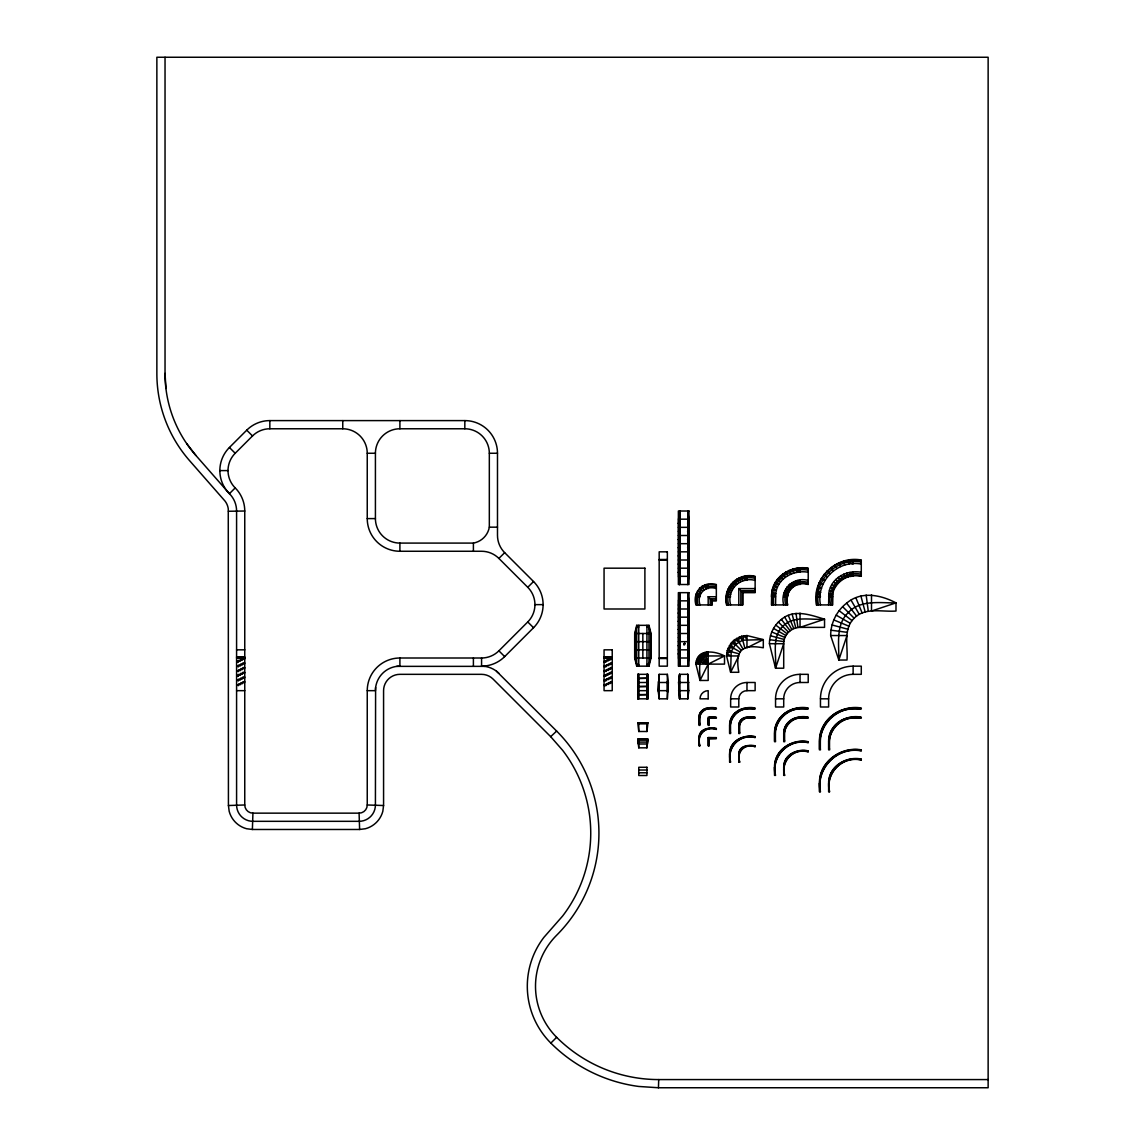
<?xml version="1.0" encoding="UTF-8"?>
<svg xmlns="http://www.w3.org/2000/svg" width="1145" height="1145" viewBox="0 0 1145 1145"><rect width="100%" height="100%" fill="white"/><g stroke="black" fill="none" stroke-linecap="round" stroke-linejoin="round"><path stroke-width="1.5" d="M684.066 643.948L684.696 643.333M679.6 674.333L679.6 698.822L687.759 698.822L688.789 690.664L687.759 674.333L679.6 674.333L678.57 682.492L679.6 698.822L679.6 674.333L678.828 682.492L679.6 698.822M687.759 698.822L687.759 674.333L688.531 682.492L687.759 698.822L687.759 674.333M658.447 1087.75L988.135 1087.75L988.135 57.25L156.865 57.25L156.865 373.656A132.018 132.018 0 0 0 189.626 460.705L225.035 501.081A16.316 16.316 0 0 1 228.27 508.881L228.427 805.522L229.186 811.347A24.575 24.575 0 0 0 246.561 828.722L252.387 829.481L359.616 829.481L365.441 828.722A24.575 24.575 0 0 0 382.816 811.347L383.575 805.522L383.575 690.664A16.331 16.331 0 0 1 399.906 674.333L481.573 674.333A16.331 16.331 0 0 1 493.123 679.114L550.673 736.664L562.596 750.261A136.169 136.169 0 0 1 562.596 916.057L543.918 937.34A80.365 80.365 0 0 0 550.845 1043.095A152.543 152.543 0 0 0 638.795 1086.462L658.447 1087.75L658.704 1079.578A144.356 144.356 0 0 1 556.642 1037.298A72.178 72.178 0 0 1 556.642 935.236A144.356 144.356 0 0 0 556.642 731.082L496.501 671.213M684.037 643.647L684.653 643.132L684.595 644.292M783.71 604.918C779.473 589.947 793.242 576.178 808.213 580.415M861.283 572.257C846.985 569.552 830.44 578.153 828.837 593.554L832.887 594.083L832.701 604.918L816.371 604.918C811.619 579.155 835.535 555.239 861.283 560.005L861.283 576.336C844.094 571.999 828.579 587.886 832.286 604.918M861.283 564.084C837.696 559.433 815.798 581.331 820.464 604.918M658.919 678.412L659.176 674.333L667.349 674.333L668.365 682.492L667.349 698.822L659.176 698.822L658.16 690.664L659.176 678.412M252.387 829.481L252.93 813.15A8.172 8.172 0 0 1 244.758 804.978L244.758 511.014A32.661 32.661 0 0 0 235.197 487.913A24.503 24.503 0 0 1 235.197 453.263L252.515 435.944A24.503 24.503 0 0 1 269.834 428.774L342.756 428.774A24.503 24.503 0 0 1 367.244 453.263L367.244 518.599A32.661 32.661 0 0 0 399.906 551.26L481.573 551.26A24.503 24.503 0 0 1 498.891 558.431L527.759 587.299A24.503 24.503 0 0 1 527.759 621.95L498.891 650.818A24.503 24.503 0 0 1 481.573 658.003L399.906 658.003A32.661 32.661 0 0 0 367.244 690.664L367.244 804.978A8.172 8.172 0 0 1 359.086 813.15L252.93 813.15M375.603 687.458L375.417 804.978A16.331 16.331 0 0 1 359.086 821.323L252.93 821.323A16.331 16.331 0 0 1 236.586 804.978L236.586 511.014A24.503 24.503 0 0 0 229.415 493.681L195.766 455.309A123.846 123.846 0 0 1 165.037 373.656L165.037 57.25M695.931 664.114C696.618 648.743 714.337 650.475 724.513 655.956L724.513 664.114L695.931 664.114L700.01 680.459L708.183 680.459L708.183 651.877M742.876 592.666L742.876 604.918L726.545 604.918C722.194 587.814 738.024 571.985 755.127 576.336L755.127 592.666L742.876 592.666L738.797 588.587L738.797 604.918M726.545 655.956L727.247 650.675L730.768 643.533L734.532 639.754L741.674 636.234L746.969 635.547L763.3 639.626L763.3 647.784C741.588 643.962 734.975 650.589 738.797 672.287L730.639 672.287L726.545 655.956L738.797 655.956L730.639 672.287L731.183 651.734L735.419 644.406L742.733 640.184L763.3 639.626L746.969 647.784L746.969 635.547M730.639 604.918C726.402 589.961 740.171 576.193 755.127 580.415M771.701 593.024L771.458 604.918L787.789 604.918C783.681 592.079 795.374 580.4 808.213 584.508L808.213 568.178C791.868 565.272 773.519 575.677 771.701 593.024L775.766 593.554C777.369 578.153 793.9 569.566 808.213 572.257M769.426 643.705C769.426 634.316 773.963 625.127 781.405 619.416C793.943 608.653 810.732 615.051 824.543 619.202L824.543 627.374L800.04 627.374C791.309 627.188 783.524 634.974 783.71 643.705L783.71 668.208L775.551 668.208L769.426 643.705L783.71 643.705L775.551 668.208C776.611 654.582 771.501 637.264 782.722 626.387C793.599 615.166 810.932 620.275 824.543 619.202L800.04 627.374L800.04 613.09M774.521 733.53C774.034 716.255 792.183 704.762 808.213 708.011L808.213 709.027C788.948 704.59 771.1 722.438 775.551 741.702L774.521 741.702L774.521 733.53L775.551 733.53M774.521 767.179C774.063 749.918 792.197 738.439 808.213 741.702L808.213 742.719C788.948 738.282 771.1 756.115 775.551 775.38L774.521 775.38L774.521 767.179L774.779 775.38M774.779 767.193C774.306 750.047 792.34 738.711 808.213 741.96M775.294 775.38C770.843 755.986 788.805 738.01 808.213 742.461M783.71 733.53C783.38 721.049 797.292 714.58 808.213 717.199L808.213 718.216C793.786 714.022 780.532 727.275 784.726 741.702L783.71 741.702L783.71 733.53L784.726 733.53M783.71 767.222C783.38 754.741 797.292 748.272 808.213 750.891L808.213 751.907C793.786 747.714 780.546 760.953 784.726 775.38L783.71 775.38L783.71 767.222L783.967 775.38M783.967 767.222C783.638 754.87 797.435 748.544 808.213 751.134M784.482 775.38C780.275 760.824 793.642 747.456 808.213 751.65M828.837 593.554L828.622 604.918M819.434 741.702C818.832 720.133 840.802 704.375 861.283 708.011L861.283 709.027C837.696 704.404 815.827 726.273 820.464 749.86L819.434 749.86L819.434 741.702L820.464 741.702M819.434 783.509C818.861 761.969 840.816 746.225 861.283 749.86L861.283 750.891C837.696 746.254 815.827 768.123 820.464 791.71L819.434 791.71L819.434 783.509L819.691 791.71M819.691 783.524C819.104 762.098 840.96 746.497 861.283 750.118M820.206 791.71C815.569 767.994 837.567 745.996 861.283 750.633M830.669 635.547C830.669 623.023 836.723 610.772 846.642 603.143C861.011 590.877 880.505 594.727 895.991 602.871L895.991 611.044C882.38 612.103 865.047 606.993 854.17 618.214C842.949 629.092 848.059 646.424 846.999 660.035L838.827 660.035L830.669 635.547L846.999 635.547L838.827 660.035C839.085 644.234 835.406 624.683 848.402 612.446C860.639 599.45 880.19 603.129 895.991 602.871L871.502 611.044L871.502 594.713M828.622 741.702C828.15 724.957 845.826 713.993 861.283 717.199L861.283 718.216C842.563 713.807 825.23 731.14 829.638 749.86L828.622 749.86L828.622 741.702L829.638 741.702M828.622 783.552C828.15 766.792 845.826 755.857 861.283 759.049L861.283 760.065C842.563 755.657 825.23 772.99 829.638 791.71L828.622 791.71L828.622 783.552L828.88 791.71M828.88 783.552C828.407 766.935 845.969 756.129 861.283 759.307M829.395 791.71C824.972 772.861 842.434 755.399 861.283 759.822M775.551 604.918L775.766 593.554L773.505 596.745L773.505 604.918M684.696 644.692L683.966 644.978L684.667 643.261M646.925 731.498L647.956 722.81L637.751 722.81L638.767 731.498L646.925 731.498L646.925 723.84L647.956 722.81M646.925 747.828L647.956 739.14L637.751 739.14L638.767 747.828L646.925 747.828L646.925 740.171L647.956 739.14L647.383 743.992L638.309 743.992L637.751 739.14L638.767 740.171L646.925 740.171M705.005 652.292L708.183 664.114L699.509 655.455L701.098 660.035L696.346 660.951L708.183 664.114L702.057 653.509L706.064 656.228L706.579 651.977L708.183 655.956L724.513 655.956L708.183 664.114L700.01 680.459C700.454 672.917 696.174 656.829 708.183 655.956M678.57 519.172L679.6 511.014L679.6 584.508L678.57 576.336L678.57 519.172L688.789 519.172L688.789 576.336L687.759 584.508L687.759 511.014L688.789 519.172M678.57 600.839L679.6 592.666L679.6 666.161L678.57 658.003L678.57 600.839L688.789 600.839L688.789 658.003L687.759 666.161L687.759 592.666L688.789 600.839M712.262 600.839L716.341 600.839L716.341 584.508C703.431 580.63 692.052 592.008 695.931 604.918L712.262 604.918L712.262 600.839L708.183 596.745L716.341 596.745M698.994 717.199C698.98 708.34 709.528 706.622 716.341 708.011L716.341 709.027C705.492 705.306 696.289 714.523 700.01 725.372L698.994 725.372L698.994 717.199L700.01 717.199M698.994 737.552C699.008 728.721 709.542 727.046 716.341 728.435L716.341 729.451C705.492 725.73 696.289 734.933 700.01 745.781L698.994 745.781L698.994 737.552L699.251 745.781M699.251 737.566C699.266 728.864 709.685 727.347 716.341 728.678M699.752 745.781C696.017 734.804 705.377 725.458 716.341 729.193M729.608 725.372C729.408 712.247 743.606 705.592 755.127 708.011L755.127 709.027C740.114 705.048 726.646 718.516 730.639 733.53L729.608 733.53L729.608 725.372L730.639 725.372M729.608 753.882C729.437 740.786 743.635 734.174 755.127 736.593L755.127 737.609C740.114 733.63 726.646 747.098 730.639 762.112L729.608 762.112L729.608 753.882L729.866 762.112M729.866 753.897C729.694 740.929 743.778 734.446 755.127 736.85M730.381 762.112C726.388 746.955 739.971 733.358 755.127 737.366M738.797 725.372C738.826 717.042 748.916 716.04 755.127 717.199L755.127 718.216C744.78 714.552 736.149 723.182 739.813 733.53L738.797 733.53L738.797 725.372L739.813 725.372M738.797 753.954C738.826 745.624 748.916 744.608 755.127 745.781L755.127 746.798C744.78 743.148 736.163 751.764 739.813 762.112L738.797 762.112L738.797 753.954L739.055 762.112M739.055 753.968C739.083 745.767 749.073 744.923 755.127 746.039M739.57 762.112C735.891 751.65 744.665 742.876 755.127 746.54M697.963 604.918C695.745 596.073 699.938 588.043 708.183 584.923L716.341 584.923M716.341 588.587C705.535 584.88 696.317 594.112 700.01 604.918M634.688 633.5L636.72 625.327L648.972 625.327L651.018 633.5L651.018 658.003L648.972 666.161L636.72 666.161L634.688 658.003L634.688 633.5L651.018 633.5M235.197 487.913L229.415 493.681A32.661 32.661 0 0 1 229.415 447.495L246.733 430.176A32.661 32.661 0 0 1 269.834 420.601L464.827 420.601A32.661 32.661 0 0 1 497.488 453.263L497.488 535.33A24.503 24.503 0 0 0 504.673 552.663L533.541 581.531A32.661 32.661 0 0 1 533.541 627.732L504.673 656.6A32.661 32.661 0 0 1 481.573 666.161L481.573 658.003M498.891 558.431L504.673 552.663M527.759 587.299L533.541 581.531M647.054 722.81L638.638 722.81M550.845 1043.095L556.642 1037.298M550.673 736.664L556.642 731.082M647.054 739.14L638.638 739.14M700.282 662.01L696.031 662.526L700.01 664.114M396.714 666.361L484.764 666.361M228.427 805.522L244.758 804.978M228.427 511.271L244.758 511.014M399.906 428.774L464.827 428.774A24.503 24.503 0 0 1 489.33 453.263L489.33 527.172A19.651 19.651 0 0 1 473.4 543.088L399.906 543.088A24.503 24.503 0 0 1 375.417 518.599L375.417 453.263A24.503 24.503 0 0 1 399.906 428.774L399.906 420.601M367.244 453.263L375.417 453.263M489.33 453.263L497.488 453.263M219.854 470.595L228.012 470.595M367.244 518.599L375.417 518.599M678.37 523.15L679.801 523.15L678.37 523.365M688.989 523.15L687.558 523.15L688.989 523.365M489.33 527.172L497.488 527.172M678.37 527.344L688.989 527.344M678.37 531.323L679.801 531.323M688.989 531.323L687.558 531.523M678.37 535.502L688.989 535.502M678.37 539.495L679.801 539.495L678.37 539.696M688.989 539.495L687.558 539.495L688.989 539.696M678.37 543.675L688.989 543.675M678.37 547.653L679.801 547.653L678.37 547.854M688.989 547.653L687.558 547.653L688.989 547.854M678.37 551.833L688.989 551.833M678.37 555.826L679.801 555.826L678.37 556.026M688.989 555.826L687.558 555.826L688.989 556.026M659.176 559.49L667.349 559.49M659.176 560.005L667.349 560.005M678.37 560.005L688.989 560.005M861.283 560.435L848.316 560.291L848.86 564.356M861.283 562.052C836.609 557.343 813.709 580.243 818.417 604.918M678.37 563.984L679.801 563.984L678.37 564.184M688.989 563.984L687.558 563.984L688.989 564.184M678.37 568.178L688.989 568.178M808.213 568.593C790.436 565.172 771.887 578.182 771.458 596.745L775.551 596.745M808.213 570.21C791.624 566.918 773.018 578.941 773.505 596.745L772.131 593.081L771.887 604.918M678.37 572.156L679.801 572.156L678.37 572.357M688.989 572.156L687.558 572.156L688.989 572.357M861.283 574.289C843.106 569.909 826.289 586.741 830.669 604.918M861.283 575.906C847.844 572.958 831.885 581.918 832.286 596.745L830.855 593.826L828.622 596.745L832.701 596.745M678.57 576.336L688.789 576.336M755.127 576.765C738.239 572.414 722.638 588.029 726.975 604.918M755.127 578.382C739.097 574.089 724.298 588.888 728.592 604.918M808.213 582.461C794.315 578.282 781.577 591.02 785.756 604.918M808.213 584.079C795.16 579.957 783.252 591.865 787.374 604.918M716.341 586.541L705.535 586.913L708.183 588.587L708.183 584.508M738.797 588.587L755.127 588.587M755.127 590.634L740.844 590.634L740.844 604.918M755.127 592.237L742.461 592.237L742.461 604.918M783.71 596.745L787.789 596.745L787.474 595.099L785.756 596.745L783.838 594.613L787.903 595.157M816.371 596.745L820.464 596.745L818.689 592.223L816.8 596.745L816.8 604.918M716.341 598.792L710.215 598.792L710.215 604.918M716.341 600.409L711.832 600.409L711.832 604.918M534.944 604.632L543.102 604.632M678.37 605.018L679.801 605.018M688.989 605.018L687.558 605.018M678.37 608.997L688.989 608.997M678.37 612.976L679.801 612.976L678.37 613.19M688.989 612.976L687.558 612.976L688.989 613.19M678.37 617.169L688.989 617.169M678.37 621.148L679.801 621.148L678.37 621.349M688.989 621.148L687.558 621.148L688.989 621.349M678.37 625.327L688.989 625.327M638.767 627.031L636.72 627.031L635.103 633.5L635.103 658.003L636.72 664.458L638.767 664.458M646.925 627.031L648.972 627.031L650.589 633.5L650.589 658.003L648.972 664.458L646.925 664.458M678.37 629.321L679.801 629.321L678.37 629.521M688.989 629.321L687.558 629.321L688.989 629.521M678.37 633.5L688.989 633.5M678.37 637.679L679.801 637.679M688.989 637.479L687.558 637.679M634.688 641.658L651.018 641.658M678.37 641.658L688.989 641.658M678.37 645.651L679.801 645.651L678.37 645.852M688.989 645.651L687.558 645.651L688.989 645.852M236.586 649.83L244.758 649.83M634.688 649.83L651.018 649.83M678.37 649.83L688.989 649.83M678.37 653.809L679.801 653.809L678.37 654.01M688.989 653.809L687.558 653.809L688.989 654.01M236.586 656.972L244.758 656.972M604.059 656.972L612.231 656.972M236.586 657.488L244.758 657.488M604.059 657.488L612.231 657.488M236.586 658.003L244.758 658.003M604.059 658.003L612.231 658.003M634.688 658.003L651.018 658.003M659.176 658.003L667.349 658.003M678.57 658.003L688.789 658.003M659.176 658.504L667.349 658.504M612.017 659.119L610.385 659.119L610.385 658.203M606.506 660.45L607.737 660.45M606.306 661.166L606.306 660.236L607.938 660.236L607.938 661.166M237.001 661.466L238.232 661.466M236.8 662.182L236.8 661.266L238.432 661.266L238.432 662.182M612.017 662.898L610.385 662.898L610.385 663.814L612.017 663.814M606.506 665.145L607.737 665.145M606.306 665.86L606.306 664.944L607.938 664.944L607.938 665.86M237.001 666.161L238.232 666.161M820.464 698.822A32.661 32.661 0 0 1 853.125 666.161L861.283 666.161L861.283 674.333L853.125 674.333A24.503 24.503 0 0 0 828.622 698.822L820.464 698.822L820.464 706.995L828.622 706.995L828.622 698.822M236.8 666.877L236.8 665.961L238.432 665.961L238.432 666.877M612.017 667.592L610.385 667.592L610.385 668.508L612.017 668.508M606.506 669.839L607.737 669.839M606.306 670.555L606.306 669.639L607.938 669.639L607.938 670.555M236.8 671.571L236.8 670.655L238.432 670.655L238.432 671.571M612.017 672.287L610.385 672.287L610.385 673.203L612.017 673.203M647.956 674.333L637.751 674.333L637.751 698.822L647.956 698.822M800.04 674.333L808.213 674.333L808.213 682.492L800.04 682.492A16.331 16.331 0 0 0 783.71 698.822L783.71 706.995L775.551 706.995L775.551 698.822A24.503 24.503 0 0 1 800.04 674.333L800.04 682.492M606.506 674.534L607.737 674.534M606.306 675.249L606.306 674.333L607.938 674.333L607.938 675.249M237.001 675.55L238.232 675.55M236.8 676.266L236.8 675.35L238.432 675.35L238.432 676.266M612.017 676.981L610.385 676.981L610.385 677.897L612.017 677.897M637.636 678.255L648.056 678.255L637.636 678.57M606.506 679.228L607.737 679.228M606.306 679.944L606.306 679.028L607.938 679.028L607.938 679.944M237.001 680.244L238.232 680.244M236.8 680.96L236.8 680.044L238.432 680.044L238.432 680.96M658.346 681.475L659.176 681.475M667.349 681.475L668.179 681.475M612.017 681.676L610.385 681.676L610.385 682.592L612.017 682.592M637.751 682.492L647.956 682.492M658.16 682.492L668.365 682.492M678.57 682.492L688.789 682.492M746.969 682.492L755.127 682.492L755.127 690.664L746.969 690.664A8.172 8.172 0 0 0 738.797 698.822L738.797 706.995L730.639 706.995L730.639 698.822A16.331 16.331 0 0 1 746.969 682.492L746.969 690.664M658.16 683.522L659.176 683.522M667.349 683.522L668.365 683.522M606.506 683.923L607.737 683.923M606.306 684.638L606.306 683.722L607.938 683.722L607.938 684.638M658.16 684.538L659.176 684.538M667.349 684.538L668.365 684.538M237.001 684.939L238.232 684.939M658.16 685.554L659.176 685.554M667.349 685.554L668.365 685.554M236.8 685.655L236.8 684.739L238.432 684.739L238.432 685.655M637.636 686.428L648.056 686.428L637.636 686.728M658.16 686.571L659.176 686.571M667.349 686.571L668.365 686.571M658.16 687.601L659.176 687.601M667.349 687.601L668.365 687.601M658.16 688.617L659.176 688.617M667.349 688.617L668.365 688.617M658.16 689.633L659.176 689.633M667.349 689.633L668.365 689.633M236.586 690.664L244.758 690.664M367.244 690.664L375.417 690.664A24.503 24.503 0 0 1 399.906 666.161L399.906 658.003M637.751 690.664L647.956 690.664M658.16 690.664L668.365 690.664M678.57 690.664L688.789 690.664M658.346 691.68L659.176 691.68M667.349 691.68L668.179 691.68M637.636 694.586L648.056 694.586L637.636 694.9M730.639 698.822L738.797 698.822M775.551 698.822L783.71 698.822M698.994 718.216L700.01 718.216M708.183 718.216L716.341 718.216L716.341 717.199L708.183 717.199L708.183 725.372L709.199 725.372L709.199 717.199M698.994 719.246L700.01 719.246M708.183 719.246L709.199 719.246M698.994 720.262L700.01 720.262M708.183 720.262L709.199 720.262M698.994 721.278L700.01 721.278M708.183 721.278L709.199 721.278M698.994 722.309L700.01 722.309M708.183 722.309L709.199 722.309M698.994 723.325L700.01 723.325M708.183 723.325L709.199 723.325M637.751 722.81L638.767 723.84L646.925 723.84M698.994 724.341L700.01 724.341M708.183 724.341L709.199 724.341M729.608 726.388L730.639 726.388M738.797 726.388L739.813 726.388M729.608 727.404L730.639 727.404M738.797 727.404L739.813 727.404M729.608 728.435L730.639 728.435M738.797 728.435L739.813 728.435M729.608 729.451L730.639 729.451M738.797 729.451L739.813 729.451M729.608 730.467L730.639 730.467M738.797 730.467L739.813 730.467M729.608 731.498L730.639 731.498M738.797 731.498L739.813 731.498M729.608 732.514L730.639 732.514M738.797 732.514L739.813 732.514M774.521 734.546L775.551 734.546M783.71 734.546L784.726 734.546M774.521 735.577L775.551 735.577M783.71 735.577L784.726 735.577M774.521 736.593L775.551 736.593M783.71 736.593L784.726 736.593M709.199 738.639L709.199 745.781L708.183 745.781L708.183 737.609L716.341 737.609L716.341 738.639L709.199 738.639L716.341 738.382M774.521 737.609L775.551 737.609M783.71 737.609L784.726 737.609M708.183 737.609L716.341 737.867M774.521 738.639L775.551 738.639M783.71 738.639L784.726 738.639M774.521 739.656L775.551 739.656M783.71 739.656L784.726 739.656M774.521 740.672L775.551 740.672M783.71 740.672L784.726 740.672M638.767 742.074L646.925 742.074M819.434 742.719L820.464 742.719M828.622 742.719L829.638 742.719M819.434 743.735L820.464 743.735M828.622 743.735L829.638 743.735M819.434 744.765L820.464 744.765M828.622 744.765L829.638 744.765M819.434 745.781L820.464 745.781M828.622 745.781L829.638 745.781M819.434 746.798L820.464 746.798M828.622 746.798L829.638 746.798M819.434 747.828L820.464 747.828M828.622 747.828L829.638 747.828M819.434 748.844L820.464 748.844M828.622 748.844L829.638 748.844M638.767 770.027L646.925 770.027M638.767 772.775L646.925 772.775M367.244 804.978L383.575 805.522M658.704 1079.578L988.135 1079.578M726.545 596.617L730.639 596.745M729.766 724.241L730.768 724.313M774.678 731.283L775.695 731.354M783.781 732.471L784.797 732.528M774.592 732.442L775.609 732.514M819.648 738.382L820.664 738.453M828.765 739.584L829.781 739.656M819.577 739.498L820.593 739.57M828.694 740.615L829.71 740.686M819.505 740.615L820.521 740.686M820.722 592.48L816.657 591.951L816.8 596.745C816.342 577.338 833.703 559.962 853.125 560.435L848.588 562.324L853.125 564.084L853.125 560.005M726.717 594.083L730.768 594.627M831.012 630.208L847.214 632.341M769.683 639.711L783.853 641.572M699.151 716.011L700.153 716.14M729.909 723.125L730.911 723.254M738.94 724.313L739.942 724.442M774.75 730.195L775.752 730.338M783.853 731.397L784.869 731.54M819.72 737.294L820.736 737.437M828.837 738.496L829.839 738.639M696.861 659.434L701.098 660.035L698.464 656.658M775.179 727.991L776.181 728.191M784.053 730.353L785.055 730.553M774.95 729.136L775.952 729.336M730.052 721.994L731.054 722.194M820.364 734.088L821.366 734.288M819.949 736.192L820.951 736.392M817.602 587.228L821.552 588.287M829.452 590.405L833.417 591.464M772.431 589.36L776.382 590.419M784.253 592.523L788.218 593.582M727.232 591.464L731.183 592.523M832.057 624.97L847.83 629.206M696.346 593.582L700.325 594.641M770.471 635.776L784.268 639.482M727.247 650.675L739.083 653.838M820.579 732.986L821.566 733.244M829.452 735.362L830.44 735.62M829.266 736.364L830.24 736.621M829.066 737.366L830.039 737.638M820.163 735.076L821.151 735.333M775.394 726.932L776.382 727.189M784.268 729.308L785.255 729.565M730.209 720.878L731.183 721.135M739.083 723.254L740.056 723.511M699.309 714.823L700.282 715.081M821.638 729.88L822.597 730.209M830.139 733.358L831.098 733.673M821.294 730.896L822.253 731.226M829.81 734.331L830.769 734.661M820.951 731.898L821.91 732.227M776.124 724.799L777.083 725.128M784.611 728.292L785.57 728.621M775.737 725.901L776.711 726.231M730.639 719.833L731.598 720.148M819.147 582.676L822.926 584.251M830.483 587.371L834.276 588.945M773.634 585.811L777.412 587.385M784.94 590.505L788.733 592.065M833.775 619.917L848.86 626.172M728.091 588.931L731.87 590.505M771.759 631.983L784.955 637.45M821.995 728.807L822.94 729.193M830.483 732.328L831.427 732.714M776.467 723.769L777.412 724.155M784.955 727.275L785.899 727.676M731.068 718.788L731.998 719.174M739.484 722.266L740.414 722.652M699.767 713.721L700.697 714.108M823.455 725.873L824.357 726.331M822.969 726.832L823.885 727.275M822.496 727.791L823.412 728.234M777.469 721.751L778.371 722.194M785.427 726.331L786.343 726.774M776.954 722.796L777.856 723.239M731.498 717.729L732.414 718.187M831.427 730.41L832.343 730.868M830.969 731.34L831.885 731.798M821.28 578.368L824.815 580.415M831.9 584.508L835.449 586.555M836.136 615.123L850.277 623.295M775.294 582.461L778.829 584.508M785.885 588.587L789.435 590.634M729.279 586.541L732.814 588.587M773.519 628.39L785.899 635.547M697.563 590.634L701.141 592.681M729.279 645.751L739.899 651.877M823.956 724.857L824.829 725.372M831.9 729.451L832.787 729.966M697.563 658.003L708.183 664.114M777.942 720.778L778.829 721.278M785.899 725.372L786.787 725.873M733.229 714.995L734.117 715.51M732.585 715.84L733.473 716.355M731.941 716.684L732.814 717.199M739.899 721.278L740.772 721.794M700.869 711.761L701.756 712.276M700.225 712.605L701.098 713.12M825.774 722.137L826.618 722.695M825.173 723.025L826.017 723.583M832.515 728.549L833.36 729.107M824.586 723.912L825.43 724.484M779.187 718.903L780.046 719.461M786.486 724.484L787.345 725.043M778.543 719.861L779.401 720.434M730.639 655.956L726.717 653.294L731.183 651.734L728.106 648.142L732.814 647.784L730.768 643.533L735.419 644.406L734.532 639.754L738.797 641.815L739.155 637.092L742.733 640.184L744.293 635.718L746.969 639.626M823.942 574.361L827.191 576.851M833.689 581.832L836.938 584.336M839.099 610.686L852.066 620.633M777.369 579.356L780.618 581.846M787.073 586.798L790.322 589.289M730.768 584.322L734.002 586.812M775.752 625.07L787.087 633.757M826.404 721.193L827.205 721.808M833.689 726.789L834.49 727.404M833.116 727.633L833.932 728.249M779.802 718.001L780.604 718.616M787.087 723.583L787.903 724.212M733.959 714.051L734.761 714.666M740.543 720.434L741.345 721.049M704.089 657.044L700.726 654.41L702.4 658.346M828.551 718.731L829.324 719.403M835.077 725.2L835.85 725.858M827.849 719.532L828.622 720.205M834.404 725.973L835.163 726.646M827.148 720.334L827.907 721.006M781.276 716.312L782.049 716.97M787.789 722.781L788.562 723.454M780.518 717.185L781.276 717.858M827.119 570.754L830.01 573.645M835.793 579.427L838.698 582.318M842.62 606.664L854.17 618.214M779.831 576.536L782.722 579.442M788.49 585.195L791.381 588.086M778.385 622.05L788.49 632.154M732.528 582.304L735.419 585.209M699.509 588.086L702.429 591.006M829.309 717.886L830.025 718.602M835.793 724.37L836.523 725.1M732.528 641.515L741.187 650.188M781.992 715.482L782.722 716.212M788.49 721.98L789.22 722.71M734.689 713.092L735.419 713.822M741.187 719.59L741.917 720.319M701.685 710.702L702.4 711.431M527.759 621.95L533.541 627.732M498.891 650.818L504.673 656.6M246.733 430.176L252.515 435.944M229.415 447.495L235.197 453.263M735.591 712.405L736.264 713.163M831.757 715.725L832.429 716.484M837.396 722.982L838.068 723.74M830.955 716.426L831.628 717.199M836.623 723.654L837.296 724.427M830.154 717.128L830.826 717.901M783.695 714.008L784.368 714.766M789.291 721.278L789.964 722.051M782.822 714.766L783.495 715.539M186.678 443.573L195.924 455.495M830.74 567.577L833.231 570.825M838.212 577.323L840.702 580.558M846.642 603.143L856.589 616.11M782.65 574.074L785.141 577.323M790.093 583.793L792.583 587.042M781.405 619.416L790.107 630.752M734.532 580.544L737.022 583.793M832.615 714.981L833.231 715.782M838.212 722.266L838.827 723.067M784.511 713.292L785.126 714.094M790.107 720.577L790.723 721.379M736.493 711.718L737.108 712.519M742.032 718.945L742.647 719.747M702.629 709.972L703.245 710.773M703.488 652.807L706.064 656.228M835.335 713.163L835.907 714.008M839.972 721.092L840.53 721.937M834.447 713.75L835.02 714.594M839.113 721.665L839.686 722.509M833.56 714.337L834.132 715.196M786.386 712.033L786.944 712.877M790.995 719.976L791.553 720.835M785.413 712.677L785.985 713.535M737.394 711.031L737.952 711.875M698.336 594.112L700.01 596.745L695.931 596.745C696.718 590.562 701.613 584.852 708.183 584.923L705.005 584.923L706.079 588.902M834.734 564.9L836.78 568.45M840.874 575.534L842.92 579.084M851.078 600.18L859.251 614.321M785.756 571.999L787.803 575.549M791.868 582.605L793.914 586.14M784.726 617.184L791.882 629.564M836.279 712.519L836.795 713.407M840.874 720.477L841.389 721.364M736.75 579.069L738.797 582.605M787.288 711.431L787.789 712.319M791.882 719.389L792.383 720.277M736.75 638.28L742.876 648.886M702.057 586.14L704.118 589.704M738.282 710.344L738.797 711.217M742.876 718.287L743.391 719.174M703.588 709.242L704.089 710.129M839.213 711.074L839.657 711.99M842.777 719.547L843.221 720.463M838.254 711.546L838.712 712.462M841.847 720.005L842.305 720.921M837.296 712.018L837.754 712.934M789.306 710.444L789.749 711.346M792.841 718.917L793.285 719.833M788.261 710.945L788.705 711.861M739.341 709.9L739.784 710.816M855.873 597.819L862.113 612.904M839.056 562.782L840.616 566.56M843.75 574.117L845.311 577.896M789.105 570.353L790.665 574.132M793.786 581.66L795.36 585.438M840.23 710.573L840.616 711.517M843.75 719.06L844.137 720.005M788.318 615.409L793.8 628.619M739.155 577.881L740.715 581.66M790.279 709.957L790.665 710.902M793.8 718.445L794.186 719.389M740.386 709.471L740.772 710.401M743.864 717.886L744.25 718.817M704.69 708.784L705.077 709.714M697.963 596.745L696.761 593.697L696.346 604.918M844.752 718.731L845.11 719.675M843.335 709.528L843.65 710.487M845.754 718.387L846.083 719.346M842.319 709.871L842.648 710.83M841.303 710.215L841.632 711.174M792.412 709.227L792.741 710.201M794.802 718.101L795.131 719.06M791.309 709.599L791.639 710.573M741.43 709.041L741.76 710M860.925 596.101L865.148 611.874M843.607 561.236L844.666 565.186M846.785 573.087L847.844 577.037M844.409 709.156L844.666 710.143M846.785 718.029L847.042 719.017M792.641 569.151L793.7 573.101M795.818 580.973L796.877 584.923M792.111 614.121L795.818 627.932M793.442 708.884L793.7 709.871M795.818 717.758L796.076 718.745M741.674 577.023L742.733 580.973M741.674 636.234L744.851 648.07M742.475 708.598L742.733 709.585M744.851 717.471L745.109 718.459M705.792 708.326L706.064 709.313M848.846 717.614L849.06 718.616M849.862 717.414L850.062 718.416M847.615 708.526L847.815 709.528M846.57 708.726L846.756 709.728M847.844 717.815L848.044 718.817M845.511 708.941L845.711 709.943M795.646 708.44L795.847 709.442M796.863 717.543L797.063 718.545M794.501 708.669L794.702 709.671M743.592 708.454L743.792 709.456M866.164 595.056L868.296 611.258M849.919 572.457L850.463 576.522L853.125 575.906L850.191 574.489L853.125 572.257L853.125 576.336M848.731 708.297L848.86 709.313M796.319 568.421L796.848 572.471L800.04 570.21L796.362 568.836L800.04 568.178L800.04 572.257M798.451 584.608L797.908 580.558L800.04 582.461L798.394 584.179L800.04 584.508L800.04 580.415M796.047 613.348L797.908 627.517M796.705 708.225L796.848 709.242M797.908 717.342L798.051 718.359M744.293 576.507L744.837 580.558M744.722 708.311L744.851 709.313M745.91 717.342L746.039 718.344M706.98 708.168L707.123 709.17M850.95 717.342L851.078 718.359M851.994 708.082L852.052 709.098M852.037 717.271L852.109 718.287M850.921 708.154L850.993 709.17M849.862 708.225L849.919 709.242M798.952 708.082L799.024 709.098M798.981 717.271L799.038 718.287M797.793 708.154L797.865 709.17M359.616 829.481L359.086 813.15M745.839 708.168L745.91 709.17M165.037 373.413L165.939 388.484M746.826 576.336L746.969 580.415M860.267 708.011L860.267 709.027M860.267 717.199L860.267 718.216M859.251 708.011L859.251 709.027M859.251 717.199L859.251 718.216M858.22 708.011L858.22 709.027M858.22 717.199L858.22 718.216M857.204 708.011L857.204 709.027M857.204 717.199L857.204 718.216M856.188 708.011L856.188 709.027M856.188 717.199L856.188 718.216M855.158 708.011L855.158 709.027M855.158 717.199L855.158 718.216M854.141 708.011L854.141 709.027M854.141 717.199L854.141 718.216M853.125 666.161L853.125 674.333M853.125 708.011L853.125 709.027M853.125 717.199L853.125 718.216M807.182 708.011L807.182 709.027M807.182 717.199L807.182 718.216M806.166 708.011L806.166 709.027M806.166 717.199L806.166 718.216M805.15 708.011L805.15 709.027M805.15 717.199L805.15 718.216M804.119 708.011L804.119 709.027M804.119 717.199L804.119 718.216M803.103 708.011L803.103 709.027M803.103 717.199L803.103 718.216M802.087 708.011L802.087 709.027M802.087 717.199L802.087 718.216M801.071 708.011L801.071 709.027M801.071 717.199L801.071 718.216M800.04 708.011L800.04 709.027M800.04 717.199L800.04 718.216M754.111 708.011L754.111 709.027M754.111 717.199L754.111 718.216M753.095 708.011L753.095 709.027M753.095 717.199L753.095 718.216M752.065 708.011L752.065 709.027M752.065 717.199L752.065 718.216M751.048 708.011L751.048 709.027M751.048 717.199L751.048 718.216M750.032 708.011L750.032 709.027M750.032 717.199L750.032 718.216M749.002 708.011L749.002 709.027M749.002 717.199L749.002 718.216M747.986 708.011L747.986 709.027M747.986 717.199L747.986 718.216M746.969 708.011L746.969 709.027M746.969 717.199L746.969 718.216M715.324 708.011L715.324 709.027M715.324 717.199L715.324 718.216M714.294 708.011L714.294 709.027M714.294 717.199L714.294 718.216M713.278 708.011L713.278 709.027M713.278 717.199L713.278 718.216M712.262 708.011L712.262 709.027M712.262 717.199L712.262 718.216M711.245 708.011L711.245 709.027M711.245 717.199L711.245 718.216M710.215 708.011L710.215 709.027M710.215 717.199L710.215 718.216M709.199 708.011L709.199 709.027M708.941 738.382L708.941 745.781M708.426 737.867L708.426 745.781M708.183 596.745L708.183 604.918M708.183 708.011L708.183 709.027M667.349 674.333L667.349 698.822M659.176 674.333L659.176 698.822M648.972 625.327L648.972 666.161M647.54 674.333L647.54 698.822M647.24 674.333L647.24 698.822M646.925 625.327L646.925 666.161M646.925 674.333L646.925 698.822M642.846 633.5L642.846 658.003M638.767 625.327L638.767 666.161M638.767 674.333L638.767 698.822M638.767 723.84L638.767 731.498M638.767 740.171L638.767 747.828M638.466 674.333L638.466 698.822M638.209 674.333L638.209 698.822M637.951 674.333L637.851 698.822M636.72 625.327L636.72 666.161M611.716 656.972L611.716 658.003M611.201 656.972L611.201 658.003M610.7 656.972L610.7 658.003M610.185 656.972L610.185 658.003M609.67 656.972L609.67 658.003M609.169 656.972L609.169 658.003M608.653 656.972L608.653 658.003M608.138 656.972L608.138 658.003M607.637 656.972L607.637 658.003M607.122 656.972L607.122 658.003M606.607 656.972L606.607 658.003M606.106 656.972L606.106 658.003M605.591 656.972L605.591 658.003M605.691 670.856L605.891 671.571L605.891 670.655L604.259 670.655L604.259 671.571L604.474 670.856M605.075 656.972L605.075 658.003M604.574 656.972L604.574 658.003M473.4 543.088L473.4 551.26M473.4 658.003L473.4 666.161M464.827 420.601L464.827 428.774M399.906 543.088L399.906 551.26M342.756 420.601L342.756 428.774M269.834 420.601L269.834 428.774M244.558 658.203L244.558 659.119L242.926 659.119L242.926 658.203M244.243 656.972L244.243 658.003M243.742 656.972L243.742 658.003M243.227 656.972L243.227 658.003M242.711 656.972L242.711 658.003M242.21 656.972L242.21 658.003M241.695 656.972L241.695 658.003M241.18 656.972L241.18 658.003M240.679 656.972L240.679 658.003M240.164 656.972L240.164 658.003M239.648 656.972L239.648 658.003M239.148 656.972L239.148 658.003M238.632 656.972L238.632 658.003M238.117 656.972L238.117 658.003M237.616 656.972L237.616 658.003M237.101 656.972L237.101 658.003M481.573 666.161A24.503 24.503 0 0 1 498.891 673.332M679.6 511.014L679.6 584.508L679.6 511.014M679.6 592.666L679.6 666.161L679.6 592.666M688.016 576.336L687.759 584.508L687.759 511.014L688.016 576.336M688.016 658.003L687.759 666.161L687.759 592.666L688.016 658.003M688.989 511.014L678.37 511.014L678.37 584.508L688.989 584.508L688.989 511.014M667.349 551.833L659.176 551.833L659.176 666.161L667.349 666.161L667.349 551.833M644.893 568.178L604.059 568.178L604.059 608.997L644.893 608.997L644.893 568.178M688.989 592.666L678.37 592.666L678.37 666.161L688.989 666.161L688.989 592.666M612.231 649.83L604.059 649.83L604.059 690.664L612.231 690.664L612.231 649.83M242.511 659.219L240.879 659.219L240.879 660.135L242.511 660.135L242.511 659.219M609.984 659.219L608.353 659.219L608.353 660.135L609.984 660.135L609.984 659.219M240.464 660.236L238.833 660.236L238.833 661.166L240.464 661.166L240.464 660.236M605.891 661.266L604.259 661.266L604.259 662.182L605.891 662.182L605.891 661.266M244.558 662.898L242.926 662.898L242.926 663.814L244.558 663.814L244.558 662.898M242.511 663.914L240.879 663.914L240.879 664.83L242.511 664.83L242.511 663.914M609.984 663.914L608.353 663.914L608.353 664.83L609.984 664.83L609.984 663.914M240.464 664.944L238.833 664.944L238.833 665.86L240.464 665.86L240.464 664.944M605.891 665.961L604.259 665.961L604.259 666.877L605.891 666.877L605.891 665.961M244.558 667.592L242.926 667.592L242.926 668.508L244.558 668.508L244.558 667.592M242.511 668.608L240.879 668.608L240.879 669.524L242.511 669.524L242.511 668.608M609.984 668.608L608.353 668.608L608.353 669.524L609.984 669.524L609.984 668.608M240.464 669.639L238.833 669.639L238.833 670.555L240.464 670.555L240.464 669.639M244.558 672.287L242.926 672.287L242.926 673.203L244.558 673.203L244.558 672.287M242.511 673.303L240.879 673.303L240.879 674.233L242.511 674.233L242.511 673.303M609.984 673.303L608.353 673.303L608.353 674.233L609.984 674.233L609.984 673.303M240.464 674.333L238.833 674.333L238.833 675.249L240.464 675.249L240.464 674.333M605.891 675.35L604.259 675.35L604.259 676.266L605.891 676.266L605.891 675.35M244.558 676.981L242.926 676.981L242.926 677.897L244.558 677.897L244.558 676.981M242.511 677.997L240.879 677.997L240.879 678.928L242.511 678.928L242.511 677.997M609.984 677.997L608.353 677.997L608.353 678.928L609.984 678.928L609.984 677.997M240.464 679.028L238.833 679.028L238.833 679.944L240.464 679.944L240.464 679.028M605.891 680.044L604.259 680.044L604.259 680.96L605.891 680.96L605.891 680.044M244.558 681.676L242.926 681.676L242.926 682.592L244.558 682.592L244.558 681.676M242.511 682.692L240.879 682.692L240.879 683.622L242.511 683.622L242.511 682.692M609.984 682.692L608.353 682.692L608.353 683.622L609.984 683.622L609.984 682.692M240.464 683.722L238.833 683.722L238.833 684.638L240.464 684.638L240.464 683.722M605.891 684.739L604.259 684.739L604.259 685.655L605.891 685.655L605.891 684.739M708.183 698.822L700.01 698.822A8.172 8.172 0 0 1 708.183 690.664L708.183 698.822M646.925 767.279L638.767 767.279L638.767 775.509L646.925 775.509L646.925 767.279M647.855 698.822L647.855 674.333L647.755 698.822"/></g></svg>
